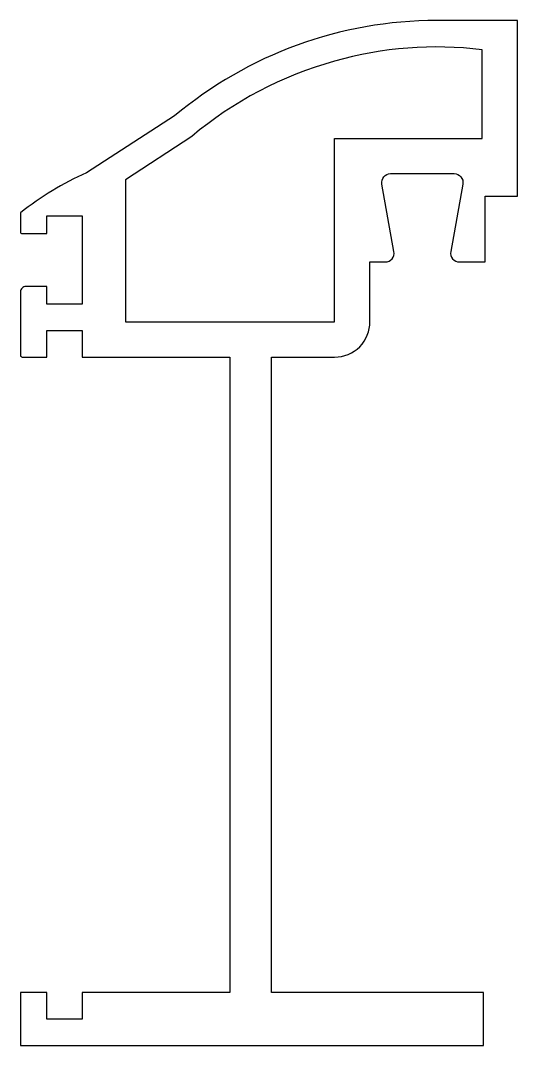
# Model space of a CAD drawing. Extents: x 393 to 421.1, y 225.2 to 283.3.
import ezdxf

# ---------------------------------------------------------------- set-up
doc = ezdxf.new("R2010")
doc.units = 0
doc.header["$LTSCALE"] = 0.1
doc.layers.get('0').update_dxf_attribs({"linetype": 'CONTINUOUS'})

msp = doc.modelspace()

# ---------------------------------------------------------------- linework, layer by layer
at = {"color": 7}
msp.add_lwpolyline([(393.279, 268.22, 0.421219), (392.979, 267.92), (392.979, 264.32, 0.414214), (393.079, 264.22), (394.479, 264.22), (394.479, 265.72), (396.479, 265.72), (396.479, 264.22), (404.845, 264.22), (404.845, 228.22), (396.479, 228.22), (396.479, 226.72), (394.479, 226.72), (394.479, 228.22), (392.979, 228.22), (392.979, 225.22), (419.201, 225.22), (419.201, 228.22), (407.201, 228.22), (407.201, 264.22), (410.775, 264.22, 0.415709), (412.775, 266.23), (412.763, 269.614), (413.643, 269.614, 0.467088), (414.136, 270.202), (413.451, 274.026, -0.467088), (413.943, 274.614), (417.543, 274.614, -0.467088), (418.036, 274.026), (417.351, 270.202, 0.467088), (417.843, 269.614), (419.297, 269.614), (419.297, 273.336), (421.132, 273.336), (421.132, 283.291), (416.553, 283.291, 0.17646), (401.706, 277.882), (396.718, 274.665, 0.064256), (392.979, 272.391), (392.979, 271.32, 0.443399), (393.079, 271.22), (394.479, 271.22), (394.479, 272.22), (396.479, 272.22), (396.479, 267.22), (394.479, 267.22), (394.479, 268.22)], format="xyb", close=True, dxfattribs=at)
at = {"ltscale": 0.154143}
msp.add_lwpolyline([(398.926, 266.227), (410.765, 266.227), (410.765, 276.614), (419.134, 276.614), (419.134, 281.636, 0.099182), (410.765, 280.988, 0.107129), (402.68, 276.725), (398.926, 274.264), (398.922, 266.227)], format="xyb", dxfattribs=at)

doc.saveas('drawing.dxf')
